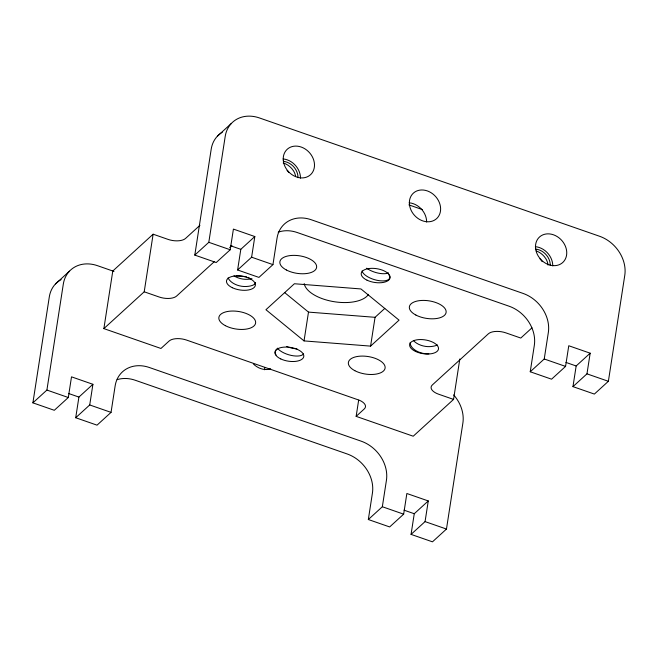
<?xml version="1.0" encoding="UTF-8"?>
<svg xmlns="http://www.w3.org/2000/svg" width="658" height="658" viewBox="0 0 658 658"><rect width="100%" height="100%" fill="white"/><g stroke="black" fill="none" stroke-linecap="round" stroke-linejoin="round"><path stroke-width="0.99" d="M453.658 394.915A33.163 27.208 47.6 0 1 462.87 423.135L446.469 529.048L432.47 541.83L411.061 534.386L425.068 521.605L428.268 500.944L406.858 493.5L403.658 514.161L389.659 526.943L368.332 519.524L382.339 506.742L386.427 480.315A33.163 27.208 47.6 0 0 361.16 441.173L149.325 367.493A33.163 27.208 47.6 0 0 115.134 385.95L111.046 412.377L97.039 425.158L75.711 417.74L89.718 404.958L92.918 384.297L71.508 376.845L68.309 397.514L54.301 410.296L32.9 402.844L49.301 296.931A33.163 27.208 47.6 0 1 61.161 279.592M32.9 402.844L46.907 390.062L63.3 284.149A33.163 27.208 47.6 0 1 97.491 265.684L113.966 271.417M75.711 417.74L78.911 397.078L92.918 384.297M459.819 358.98L453.559 399.406L413.224 436.221L356.142 416.366L364.261 408.947A13.267 6.333 8.8 0 0 359.482 400.286L186.576 340.079A13.267 6.333 8.8 0 0 169.081 341.058L160.955 348.469L103.874 328.613L112.789 271.014L153.125 234.199L168.07 239.397A13.267 6.333 8.8 0 0 185.564 238.426L199.95 225.299M103.874 328.613L144.209 291.807L153.125 234.199M194.801 255.09L208.808 242.309L225.209 136.395A33.163 27.208 47.6 0 1 259.392 117.93L599.504 236.238A33.163 27.208 47.6 0 1 624.771 275.381L608.379 381.295L594.371 394.076L572.962 386.633L586.969 373.851L590.168 353.19L568.767 345.746L565.567 366.407L551.56 379.189L530.233 371.77L544.24 358.988L548.328 332.561A33.163 27.208 47.6 0 0 523.061 293.419L311.226 219.739A33.163 27.208 47.6 0 0 277.034 238.196L272.947 264.623L258.939 277.405L237.612 269.986L251.619 257.204L254.819 236.543L233.409 229.091L230.21 249.76L216.211 262.542L194.801 255.09L211.202 149.177A33.163 27.208 47.6 0 1 222.281 132.283M237.612 269.986L240.812 249.324L254.819 236.543M304.037 340.91L265.939 309.721L294.406 283.746L360.962 288.952L399.052 320.142L370.586 346.116L304.037 340.91L308.495 312.106L284.684 292.613M356.142 416.366L358.643 400.196M370.586 346.116L375.052 317.312L384.782 308.429M368.332 519.524L372.42 493.097A33.163 27.208 47.6 0 0 347.153 453.954L135.318 380.275A33.163 27.208 47.6 0 0 117.165 379.641M411.061 534.386L414.26 513.725L428.268 500.944M530.233 371.77L534.321 345.343A33.163 27.208 47.6 0 0 509.053 306.2L297.219 232.521A33.163 27.208 47.6 0 0 278.202 232.175M572.962 386.633L576.161 365.971L590.168 353.19M55.511 283.919L69.518 271.137M217.411 136.165L231.419 123.383M214.5 261.481L176.648 296.026A13.267 6.333 8.8 0 1 159.154 297.005L144.209 291.807M229.642 247.663L231.912 245.59M531.985 327.832L520.782 338.056L505.837 332.858A13.267 6.333 8.8 0 0 488.343 333.836L432.322 384.963A13.267 6.333 8.8 0 0 438.615 394.208L453.559 399.406M308.495 312.106L375.052 317.312M408.898 204.893L422.452 209.606M230.571 245.763L240.812 249.324M565.929 362.41L576.161 365.971M208.808 242.309L230.21 249.76M251.619 257.204L272.947 264.623M544.24 358.988L565.567 366.407M586.969 373.851L608.379 381.295M68.671 393.517L78.911 397.078M404.02 510.164L414.26 513.725M46.907 390.062L68.309 397.514M89.718 404.958L111.046 412.377M382.339 506.742L403.658 514.161M425.068 521.605L446.469 529.048M283.417 161.358A14.591 11.976 47.6 0 1 297.992 177.693M535.678 249.111A14.591 11.976 47.6 0 1 550.261 265.437M368.513 294.34A33.163 15.825 8.8 0 1 333.68 301.627A33.163 15.825 8.8 0 1 304.202 283.565M388.59 272.914A14.427 6.07 17.1 0 1 366.687 268.193M388.952 274.814A14.427 6.07 17.1 0 1 380.735 280.851A14.427 6.07 17.1 0 1 362.879 272.708A14.427 7.551 0 0 1 362.114 270.857M437.348 344.94A14.427 5.149 5.2 0 1 429.962 346.618A14.427 8.472 12.9 0 1 413.586 340.704M428.851 353.815A14.427 8.472 12.9 0 1 410.214 342.415M303.568 353.914A14.427 6.07 17.1 0 1 291.206 355.41A14.427 6.07 17.1 0 1 277.487 348.288M276.047 355.032A14.427 7.551 0 0 1 277.75 348.255M296.947 348.839A14.427 6.07 17.1 0 1 288.393 347.111M287.546 346.807A14.427 6.07 17.1 0 1 286.715 346.486M233.977 275.842A14.427 8.472 12.9 0 0 247.392 279.313A14.427 5.149 5.2 0 0 251.965 278.671M228.096 277.865A14.427 8.472 12.9 0 0 246.273 286.51A14.427 5.149 5.2 0 0 255.543 282.512M236.14 276.031A14.427 5.149 5.2 0 1 244.99 276.599M245.853 276.763A14.427 5.149 5.2 0 1 246.692 276.944M248.313 277.355A14.427 5.149 5.2 0 1 249.078 277.586M536.262 250.994A14.427 10.553 50 0 1 545.696 258.487A14.427 12.872 44 0 1 548.024 265.067M539.963 258.857A14.427 10.553 50 0 1 542.192 261.687M283.228 163.028A14.427 10.553 50 0 1 293.427 170.743A14.427 12.872 44 0 1 295.639 176.467M287.061 170.471A14.427 10.553 50 0 1 288.878 172.478M264.615 367.74A17.248 14.147 47.6 0 1 264.713 369.796M270.66 368.793A17.248 14.147 47.6 0 1 253.346 363.923M535.357 246.684A17.248 14.147 47.6 0 1 552.745 265.914M409.218 202.812A17.248 14.147 47.6 0 1 426.614 222.042M283.088 158.94A17.248 14.147 47.6 0 1 300.476 178.17M286.362 269.986A18.572 8.858 8.8 0 0 316.358 268.316A18.572 8.858 8.8 0 0 292.02 255.419A18.572 8.858 8.8 0 0 286.362 269.986M415.864 315.034A18.572 8.858 8.8 0 0 445.861 313.356A18.572 8.858 8.8 0 0 421.523 300.459A18.572 8.858 8.8 0 0 415.864 315.034M354.859 370.701A18.572 8.858 8.8 0 0 384.856 369.031A18.572 8.858 8.8 0 0 360.518 356.134A18.572 8.858 8.8 0 0 354.859 370.701M225.365 325.661A18.572 8.858 8.8 0 0 255.353 323.991A18.572 8.858 8.8 0 0 231.016 311.086A18.572 8.858 8.8 0 0 225.365 325.661M232.34 287.711A14.591 6.967 8.8 0 0 255.296 285.572A14.591 6.967 8.8 0 0 235.145 275.949A14.591 6.967 8.8 0 0 232.34 287.711M280.777 358.931A14.591 6.967 8.8 0 0 303.725 356.792A14.591 6.967 8.8 0 0 283.573 347.169A14.591 6.967 8.8 0 0 280.777 358.931M415.478 351.413A14.591 6.967 8.8 0 0 438.434 349.275A14.591 6.967 8.8 0 0 418.282 339.651A14.591 6.967 8.8 0 0 415.478 351.413M367.049 280.193A14.591 6.967 8.8 0 0 390.005 278.054A14.591 6.967 8.8 0 0 369.845 268.439A14.591 6.967 8.8 0 0 367.049 280.193M535.587 248.444A17.248 14.147 47.6 0 0 560.41 264.154A17.248 14.147 47.6 0 0 557.359 236.683A17.248 14.147 47.6 0 0 535.587 248.444M409.457 204.572A17.248 14.147 47.6 0 0 434.28 220.282A17.248 14.147 47.6 0 0 431.229 192.81A17.248 14.147 47.6 0 0 409.457 204.572M283.318 160.692A17.248 14.147 47.6 0 0 308.15 176.41A17.248 14.147 47.6 0 0 305.098 148.938A17.248 14.147 47.6 0 0 283.318 160.692"/></g></svg>
